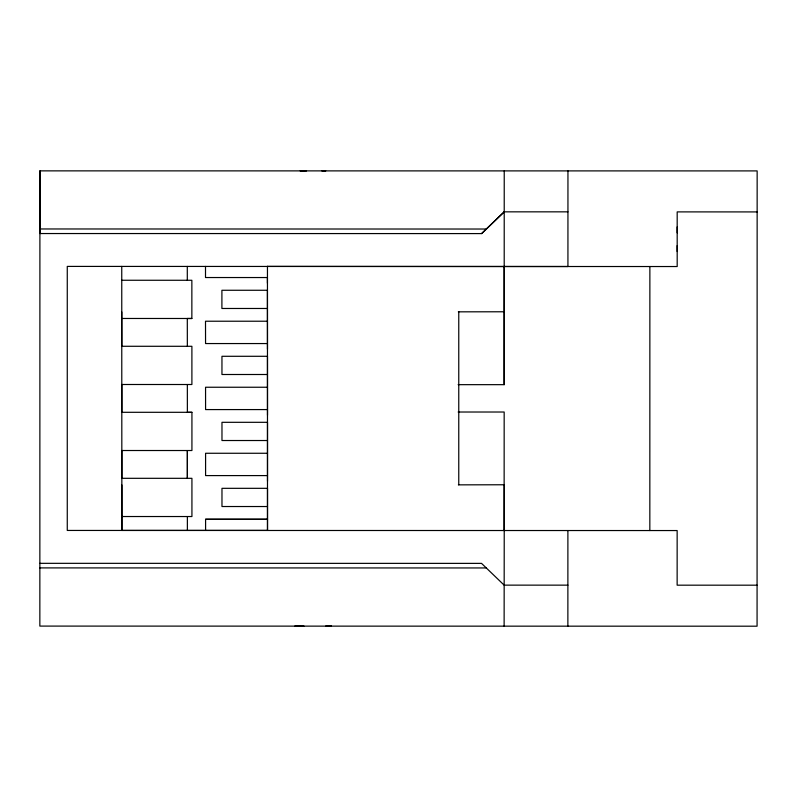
<?xml version="1.0" encoding="UTF-8"?>
<svg xmlns="http://www.w3.org/2000/svg" width="797" height="797" viewBox="0 0 797 797"><rect width="100%" height="100%" fill="white"/><g stroke="black" fill="none" stroke-linecap="round" stroke-linejoin="round"><path stroke-width="1.2" d="M39.91 170.867L39.85 626.093L757.07 626.193L757.15 170.907L39.91 170.867L39.93 233.541L481.607 233.591L504.212 211.843L567.942 211.843M267.503 481.229L267.503 422.31L221.974 422.31L221.974 440.522L267.503 440.522M267.503 415.227L267.473 356.289L221.955 356.289L221.955 374.5L267.473 374.5M267.473 349.206L267.423 290.267L221.905 290.267L221.905 308.479L267.423 308.479M458.375 484.855L504.282 484.765L504.122 626.143M458.136 384.662L504.172 384.662L504.232 170.867M567.952 170.887L567.932 266.517L267.423 266.417M649.834 530.543L649.874 266.507M677.181 245.596L677.181 251.533M677.191 232.854L677.191 226.906M504.122 530.443L504.172 412.019L458.165 412.019M567.872 626.153L567.892 530.533M481.607 233.591L504.212 211.843M303.906 170.887L300.17 170.887L306.526 170.897M300.2 626.093L294.86 626.103L303.966 626.093M757.14 211.922L677.181 211.892L677.191 266.537L67.267 266.407L67.267 530.443L677.151 530.553L677.141 585.177L757.08 585.187M39.93 228.968L486.359 229.028M121.762 280.255L191.858 280.275L191.858 318.491L187.305 318.491L187.345 346.287M458.335 311.836L504.282 311.776M121.752 311.936L121.871 530.443L121.851 484.925M121.752 266.407L121.772 318.471L191.858 318.491M267.423 321.221L205.506 321.221L205.556 343.557L267.473 343.557M267.473 387.242L205.556 387.242L205.586 409.578L267.503 409.578M121.841 516.526L191.928 516.536L191.928 478.32L121.841 478.31L121.841 450.514L191.928 450.524L191.928 412.308L187.375 412.308L187.345 384.503M191.928 412.308L121.841 412.298L121.821 384.493L191.898 384.513L191.898 346.297L121.811 346.277L121.772 318.471M267.503 453.264L205.586 453.264L205.586 475.59L267.503 475.59M267.503 506.533L221.974 506.523L221.974 488.322L267.503 488.322L267.503 530.394L267.453 266.318M205.586 519.265L267.503 519.265L205.586 519.265L205.586 530.413M121.851 530.433L267.503 530.394M39.86 563.33L481.537 563.379L504.132 585.137L567.942 585.147M39.86 567.902L486.29 567.952M504.172 384.662L504.192 266.517M267.423 283.184L267.423 277.545L205.506 277.535L205.506 266.417M458.763 311.776L458.763 484.775M187.295 266.427L187.305 280.275M187.375 516.536L187.375 530.413M187.375 450.524L187.375 478.32L187.375 450.524M325.654 170.887L321.918 170.897L325.604 170.887M331.283 626.103L325.953 626.113L331.283 626.103"/></g></svg>
